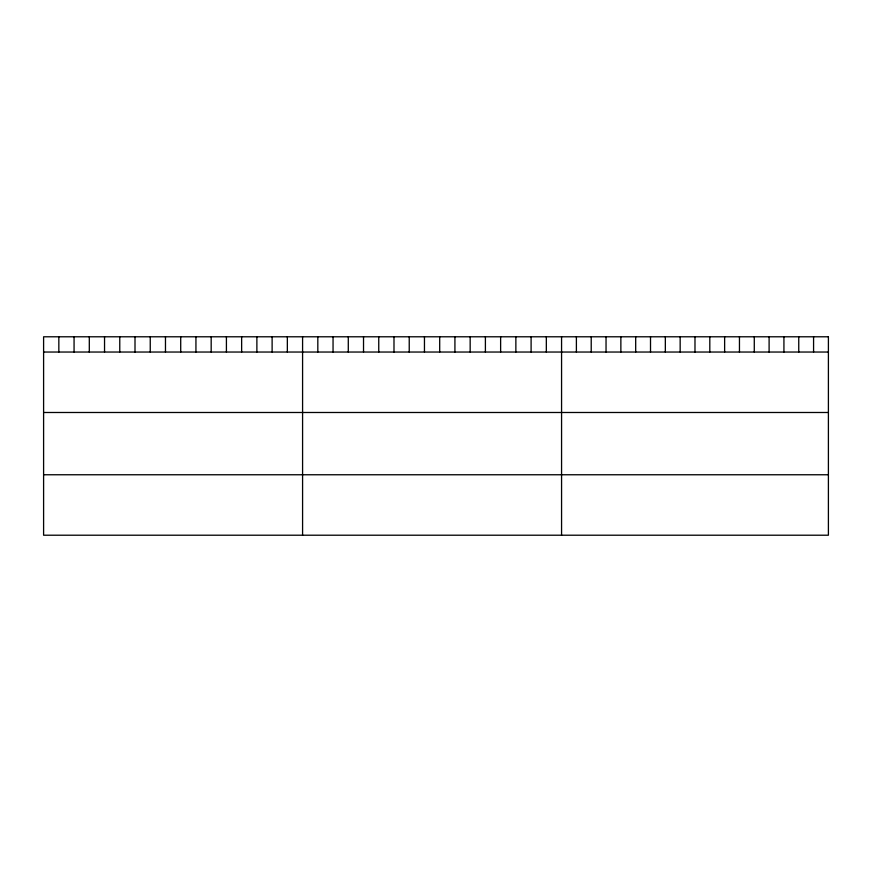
<?xml version="1.0" encoding="UTF-8"?>
<svg xmlns="http://www.w3.org/2000/svg" width="872" height="872" viewBox="0 0 872 872"><rect width="100%" height="100%" fill="white"/><g stroke="black" fill="none" stroke-linecap="round" stroke-linejoin="round"><path stroke-width="1.31" d="M43.6 352.037L828.4 352.037M43.6 412.489L828.4 412.489M43.6 474.76L828.4 474.76M813.576 336.788L813.576 352.037M798.752 336.788L798.752 352.037M783.928 336.788L783.928 352.037M769.104 336.788L769.104 352.037M754.28 336.788L754.28 352.037M739.456 336.788L739.456 352.037M724.632 336.788L724.632 352.037M709.808 336.788L709.808 352.037M694.984 336.788L694.984 352.037M680.16 336.788L680.16 352.037M665.336 336.788L665.336 352.037M650.512 336.788L650.512 352.037M635.688 336.788L635.688 352.037M620.864 336.788L620.864 352.037M606.04 336.788L606.04 352.037M591.216 336.788L591.216 352.037M576.392 336.788L576.392 352.037M561.568 336.788L561.568 535.212M546.33 336.788L546.33 352.037M531.103 336.788L531.103 352.037M515.864 336.788L515.864 352.037M500.626 336.788L500.626 352.037M485.399 336.788L485.399 352.037M470.161 336.788L470.161 352.037M454.922 336.788L454.922 352.037M439.695 336.788L439.695 352.037M424.457 336.788L424.457 352.037M409.23 336.788L409.23 352.037M393.991 336.788L393.991 352.037M378.753 336.788L378.753 352.037M363.526 336.788L363.526 352.037M348.288 336.788L348.288 352.037M333.05 336.788L333.05 352.037M317.822 336.788L317.822 352.037M302.584 336.788L302.584 535.212M287.346 336.788L287.346 352.037M272.119 336.788L272.119 352.037M256.88 336.788L256.88 352.037M241.642 336.788L241.642 352.037M226.415 336.788L226.415 352.037M211.177 336.788L211.177 352.037M195.938 336.788L195.938 352.037M180.711 336.788L180.711 352.037M165.473 336.788L165.473 352.037M150.246 336.788L150.246 352.037M135.007 336.788L135.007 352.037M119.769 336.788L119.769 352.037M104.542 336.788L104.542 352.037M89.304 336.788L89.304 352.037M74.066 336.788L74.066 352.037M58.838 336.788L58.838 352.037M828.4 336.788L43.6 336.788L43.6 535.212L828.4 535.212L828.4 336.788"/></g></svg>
